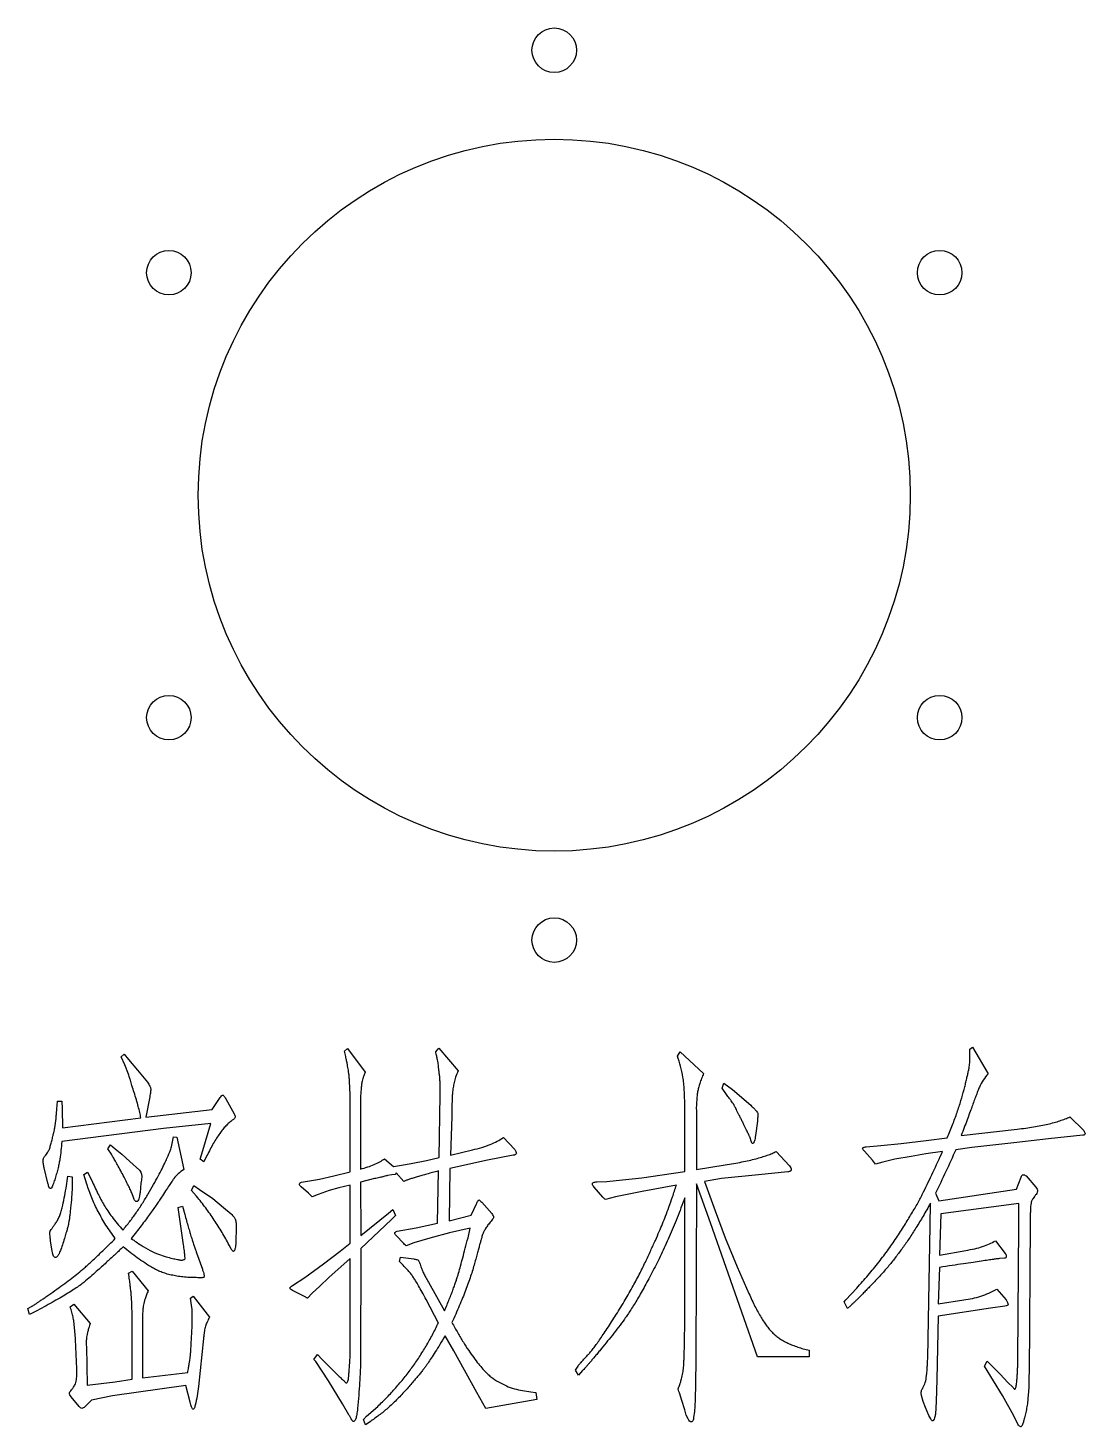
# Model space of a CAD drawing. Header units: millimetres. Extents: x 567 to 1204, y -320 to 307.
# Drawn here: x 719.2 to 838, y -15.4 to 141.9 of the extents above; entities that cross this region are included whole.
import ezdxf

# ---------------------------------------------------------------- set-up
doc = ezdxf.new("R2010")
doc.units = ezdxf.units.MM

msp = doc.modelspace()

# ---------------------------------------------------------------- linework, layer by layer
at = {"color": 1, "linetype": 'Continuous', "lineweight": 25}
for p, q in [((754.78, 26.88), (755.09, 27.18)), ((755.09, 27.18), (757.07, 24.51)), ((765.01, 26.8), (765.36, 27.23)), ((765.36, 27.23), (767.52, 24.68)), ((792.18, 26.32), (792.48, 26.8)), ((792.48, 26.8), (795.11, 24.38)), ((825.04, 27.1), (825.34, 27.32)), ((825.04, 25.8), (825.04, 27.1)), ((825.34, 27.32), (827.07, 24.34)), ((729.69, 26.24), (729.99, 26.54)), ((730.08, 25.33), (729.69, 26.24)), ((729.99, 26.54), (730.51, 25.93)), ((730.51, 24.29), (730.08, 25.33)), ((730.51, 25.93), (731.5, 24.73)), ((731.5, 24.73), (732.63, 23.38)), ((765.53, 21.96), (765.53, 22.52)), ((797.18, 22.74), (797.4, 23.3)), ((797.7, 22), (797.18, 22.74)), ((797.4, 23.3), (798.35, 22.57)), ((798.35, 22.57), (800.42, 20.8)), ((722.44, 20.37), (722.53, 21.27)), ((722.53, 21.27), (723, 21.27)), ((723, 21.27), (723.04, 20.41)), ((732.88, 21.75), (732.45, 19.46)), ((739.88, 20.32), (740.78, 21.66)), ((741.43, 21.53), (742.38, 19.85)), ((755.39, 13.33), (755.39, 21.49)), ((756.55, 21.06), (756.55, 13.64)), ((765.4, 14.93), (765.53, 21.96)), ((793, 13.37), (793, 20.62)), ((722.23, 18.25), (722.35, 19.33)), ((723.04, 20.41), (723.09, 18.25)), ((723.09, 18.25), (731.89, 19.38)), ((732.45, 19.46), (739.88, 20.32)), ((766.83, 19.55), (766.69, 15.19)), ((794.3, 20.1), (794.3, 13.59)), ((801.15, 19.03), (800.94, 17.39)), ((836.26, 19.5), (837.82, 17.95)), ((734.44, 18.21), (723, 16.74)), ((739.74, 18.77), (734.44, 18.21)), ((738.84, 15.71), (739.74, 18.77)), ((824.05, 17.39), (830.35, 18.12)), ((837.73, 17.43), (833.88, 17.04)), ((728.18, 15.92), (728.48, 16.35)), ((728.57, 15.32), (728.18, 15.92)), ((728.48, 16.35), (729, 15.92)), ((729, 15.92), (729.73, 15.32)), ((735.34, 16.13), (735.56, 17.26)), ((735.56, 17.26), (735.94, 17.22)), ((735.94, 17.22), (736.72, 13.59)), ((766.69, 15.19), (769.15, 15.79)), ((772.61, 17.17), (773.86, 15.88)), ((800.51, 16.65), (800.29, 17.26)), ((813.39, 16.13), (815.03, 16.27)), ((815.03, 16.27), (817.31, 16.52)), ((817.31, 16.52), (820.12, 16.83)), ((820.12, 16.83), (822.49, 17.13)), ((825.25, 16.05), (823.44, 15.79)), ((829.96, 16.57), (825.25, 16.05)), ((833.88, 17.04), (829.96, 16.57)), ((729.73, 15.32), (730.64, 14.5)), ((730.64, 14.5), (731.72, 13.51)), ((738.53, 14.75), (738.84, 15.71)), ((738.97, 14.45), (738.53, 14.75)), ((739.31, 15.14), (738.97, 14.45)), ((759.27, 14.8), (760.27, 13.94)), ((761.17, 14.06), (762.25, 14.24)), ((762.25, 14.24), (763.98, 14.58)), ((763.98, 14.58), (765.4, 14.93)), ((770.83, 14.63), (766.61, 13.68)), ((773.73, 15.19), (770.83, 14.63)), ((803.27, 15.62), (804.78, 13.98)), ((814.08, 14.63), (813.17, 15.66)), ((814.43, 14.2), (814.08, 14.63)), ((815.24, 14.41), (814.43, 14.2)), ((816.59, 14.75), (815.24, 14.41)), ((818.44, 15.06), (816.59, 14.75)), ((820.08, 15.36), (818.44, 15.06)), ((821.97, 15.62), (820.08, 15.36)), ((721.45, 12.04), (721.02, 13.76)), ((723.48, 11.47), (723.69, 12.82)), ((723.69, 12.82), (724.17, 12.77)), ((724.17, 12.77), (724.17, 11.56)), ((725.46, 13.03), (725.9, 13.29)), ((725.81, 11.95), (725.46, 13.03)), ((725.9, 13.29), (726.37, 12.34)), ((751.94, 12.51), (753.57, 12.86)), ((753.57, 12.86), (755.39, 13.33)), ((760.1, 12.99), (759.58, 12.9)), ((760.48, 13.03), (760.1, 12.99)), ((760.27, 13.94), (761.17, 14.06)), ((761.43, 12.25), (760.57, 13.2)), ((765.23, 7.55), (765.31, 13.42)), ((766.61, 13.68), (766.52, 7.81)), ((786.01, 12.43), (788.16, 12.64)), ((788.16, 12.64), (790.45, 12.99)), ((790.45, 12.99), (793, 13.37)), ((794.3, 13.59), (797.53, 14.11)), ((801.28, 12.99), (797.14, 12.56)), ((804.56, 13.33), (801.28, 12.99)), ((830.26, 11.39), (830.78, 12.73)), ((831.34, 12.86), (832.42, 11.61)), ((731.89, 12.04), (731.8, 11)), ((737.59, 11.22), (737.84, 11.78)), ((738.15, 10.57), (737.59, 11.22)), ((737.84, 11.78), (738.49, 11.35)), ((738.49, 11.35), (739.96, 10.31)), ((750.73, 10.92), (749.91, 11.65)), ((749.95, 12.17), (751.94, 12.51)), ((753.06, 11.22), (751.81, 10.78)), ((754.14, 11.52), (753.06, 11.22)), ((755.39, 11.82), (754.14, 11.52)), ((755.39, 5.31), (755.39, 11.82)), ((758.15, 12.56), (756.55, 12.17)), ((756.55, 12.17), (756.6, 6.17)), ((783.8, 10.48), (782.81, 11.61)), ((783.11, 12.21), (784.24, 12.25)), ((784.24, 12.25), (786.01, 12.43)), ((788.21, 11.13), (786.53, 10.78)), ((792.05, 11.82), (788.21, 11.13)), ((794.3, 11.99), (794.25, -7.81)), ((795.89, 7.59), (794.3, 11.99)), ((797.14, 12.56), (795.2, 12.25)), ((795.2, 12.25), (796.4, 8.93)), ((821.55, 10.06), (830.26, 11.39)), ((731.11, 10.31), (730.86, 10.96)), ((736.08, 9.32), (736.55, 9.45)), ((736.55, 9.45), (736.81, 8.54)), ((739.96, 10.31), (741.17, 9.32)), ((751.12, 10.53), (750.73, 10.92)), ((751.81, 10.78), (751.12, 10.53)), ((768.98, 8.46), (769.59, 9.71)), ((770.19, 9.92), (771.31, 8.63)), ((785.23, 10.53), (784.07, 10.23)), ((786.53, 10.78), (785.23, 10.53)), ((793, -2.81), (793, 10.4)), ((820.56, 7.29), (820.59, 9.79)), ((821.16, 10.92), (821.55, 10.06)), ((830.52, 9.75), (821.76, 8.59)), ((830.52, 7.33), (830.52, 9.75)), ((736.68, 5.13), (736.08, 9.32)), ((741.17, 9.32), (742.03, 8.59)), ((756.6, 6.17), (759.71, 8.67)), ((760.05, 7.98), (756.6, 4.71)), ((759.71, 8.67), (760.18, 9.1)), ((760.48, 8.41), (760.05, 7.98)), ((760.18, 9.1), (760.48, 8.41)), ((766.52, 7.81), (768.98, 8.46)), ((796.4, 8.93), (797.53, 5.91)), ((821.76, 8.59), (821.63, 3.97)), ((742.59, 7.08), (742.55, 5.43)), ((760.7, 6.64), (762.81, 7.03)), ((762.81, 7.03), (765.23, 7.55)), ((766.56, 6.47), (764.37, 5.87)), ((768.9, 6.99), (766.56, 6.47)), ((768.64, 5.91), (768.9, 6.99)), ((801.15, -7.47), (795.89, 7.59)), ((820.29, -7.59), (820.56, 7.29)), ((830.43, -7.77), (830.52, 7.33)), ((831.81, 7.64), (831.68, -9.36)), ((721.93, 4.4), (721.75, 5.57)), ((741.99, 4.74), (741.81, 5.09)), ((754.27, 4.4), (755.39, 5.31)), ((761.43, 5.26), (760.52, 6.21)), ((762.55, 5.35), (761.69, 5.01)), ((764.37, 5.87), (762.55, 5.35)), ((797.53, 5.91), (798.87, 2.63)), ((827.89, 5.57), (829.01, 4.14)), ((738.15, 4.23), (738.8, 2.37)), ((752.41, 2.98), (754.27, 4.4)), ((755.39, 3.58), (753.02, 1.43)), ((755.39, -6.99), (755.39, 3.58)), ((756.6, 4.71), (756.55, -7.98)), ((760.96, 3.23), (761.04, 3.75)), ((761.04, 3.75), (762.55, 3.54)), ((821.63, 3.97), (824.56, 4.49)), ((828.92, 3.62), (828.36, 3.58)), ((730.51, 1.94), (730.9, 2.15)), ((730.9, 2.15), (732.71, -0.04)), ((750.3, 1.46), (752.41, 2.98)), ((798.87, 2.63), (800.2, -0.34)), ((821.63, 2.59), (821.46, -1.51)), ((748.91, 0.56), (750.3, 1.46)), ((750.26, -0.69), (748.91, 0)), ((751.98, 0.47), (751.12, -0.3)), ((753.02, 1.43), (751.98, 0.47)), ((764.19, 0.91), (766, -2.29)), ((811.1, -1.08), (812.31, 0.26)), ((828.06, 0.13), (829.1, -1.08)), ((723.95, -1.85), (724.34, -1.55)), ((724.34, -1.55), (726.2, -3.71)), ((737.46, -0.86), (737.76, -0.65)), ((737.63, -1.94), (737.46, -0.86)), ((737.76, -0.65), (739.61, -3.02)), ((751.12, -0.3), (750.6, -0.86)), ((765.31, -3.67), (763.93, -1.04)), ((810.89, -1.3), (811.1, -1.08)), ((811.27, -2.03), (810.89, -1.3)), ((821.46, -1.51), (824.35, -1.08)), ((719.2, -2.03), (719.59, -1.82)), ((719.37, -2.72), (719.2, -2.03)), ((720.03, -2.37), (719.37, -2.72)), ((730.9, -9.97), (730.9, -2.98)), ((792.95, -6.48), (793, -2.81)), ((811.66, -1.68), (811.27, -2.03)), ((821.46, -2.89), (821.33, -10.01)), ((827.33, -1.99), (821.46, -2.89)), ((828.97, -1.77), (827.33, -1.99)), ((732.06, -3.67), (732.06, -9.84)), ((724.69, -8.8), (724.55, -5.52)), ((738.92, -5.4), (738.36, -10.79)), ((767.04, -6.78), (766.09, -5.09)), ((725.76, -6.3), (725.85, -10.66)), ((751.33, -7.77), (751.72, -7.2)), ((751.55, -7.98), (751.33, -7.77)), ((751.72, -7.2), (752.24, -7.77)), ((752.24, -7.77), (753.15, -8.67)), ((769.63, -11.48), (767.04, -6.78)), ((794.25, -7.81), (794.21, -10.45)), ((806.98, -7.47), (801.15, -7.47)), ((806.98, -6.73), (806.98, -7.47)), ((732.06, -9.84), (737.15, -9.24)), ((752.97, -10.18), (751.55, -7.98)), ((753.15, -8.67), (754.18, -9.67)), ((780.7, -8.97), (781.01, -8.5)), ((781.04, -9.54), (780.7, -8.97)), ((781.52, -9.02), (781.04, -9.54)), ((826.68, -8.5), (826.98, -7.94)), ((828.71, -11.83), (826.68, -8.5)), ((826.98, -7.94), (828.45, -9.45)), ((725.85, -10.66), (729, -10.27)), ((736.94, -10.7), (728.7, -11.86)), ((729, -10.27), (730.9, -9.97)), ((737.41, -12.55), (736.94, -10.7)), ((754.53, -12.73), (752.97, -10.18)), ((794.21, -10.45), (794.16, -12.3)), ((821.33, -10.01), (821.25, -12.47)), ((828.45, -9.45), (829.27, -10.31)), ((829.27, -10.31), (829.88, -10.92)), ((831.64, -10.75), (831.6, -11.48)), ((724.94, -13.03), (724.04, -11.95)), ((726.32, -12.34), (725.59, -13.07)), ((728.7, -11.86), (726.32, -12.34)), ((770.66, -13.29), (769.63, -11.48)), ((776.36, -12.25), (770.66, -13.29)), ((774.77, -11.26), (775.71, -11.39)), ((775.71, -11.39), (776.27, -11.48)), ((776.27, -11.48), (776.36, -12.25)), ((792.65, -12.38), (792.4, -11.52)), ((793, -13.42), (792.65, -12.38)), ((794.16, -12.3), (794.08, -13.63)), ((819.78, -12.47), (819.6, -11.83)), ((820.04, -13.16), (819.78, -12.47)), ((821.25, -12.47), (821.16, -13.9)), ((829.96, -14.11), (828.71, -11.83)), ((755.26, -13.98), (754.53, -12.73)), ((757.24, -14.15), (758.5, -13.03)), ((793.17, -14.02), (793, -13.42)), ((793.39, -14.45), (793.17, -14.02)), ((794.08, -13.63), (793.99, -14.24)), ((820.42, -14.07), (820.04, -13.16)), ((820.64, -14.45), (820.42, -14.07)), ((830.43, -15.02), (829.96, -14.11)), ((756.9, -14.5), (757.24, -14.15)), ((757.12, -15.11), (756.9, -14.5)), ((757.63, -14.76), (757.12, -15.11))]:
    msp.add_line(p, q, dxfattribs=at)
at = {"color": 7, "linetype": 'Continuous', "lineweight": 25}
for centre, radius in [((778.33, 139.36), 2.5), ((778.33, 89.36), 40), ((735.03, 114.36), 2.5), ((821.63, 114.36), 2.5), ((735.03, 64.36), 2.5), ((821.63, 64.36), 2.5), ((778.33, 39.36), 2.5)]:
    msp.add_circle(centre, radius, dxfattribs=at)
at = {"color": 1, "linetype": 'Continuous', "lineweight": 25}
for points, knots in [([(755.39, 21.49), (755.39, 21.82), (755.39, 22.49), (755.34, 23.32), (755.3, 23.95), (755.25, 24.37), (755.21, 24.73), (755.15, 25.05), (755.08, 25.4), (755, 25.81), (754.9, 26.31), (754.82, 26.68), (754.78, 26.88)], [0, 0, 0, 0, 0.184358, 0.36894, 0.457198, 0.53396, 0.600224, 0.656203, 0.716074, 0.792755, 0.887397, 1, 1, 1, 1]), ([(765.48, 23.77), (765.47, 23.94), (765.43, 24.25), (765.38, 24.67), (765.34, 25.02), (765.31, 25.31), (765.28, 25.6), (765.21, 25.93), (765.12, 26.34), (765.05, 26.64), (765.01, 26.8)], [0, 0, 0, 0, 0.163782, 0.304531, 0.415791, 0.503796, 0.589953, 0.702457, 0.839113, 1, 1, 1, 1]), ([(793, 20.62), (792.99, 20.95), (792.99, 21.58), (792.95, 22.46), (792.89, 23.25), (792.76, 24.15), (792.55, 25.17), (792.3, 25.95), (792.18, 26.32)], [0, 0, 0, 0, 0.170199, 0.32395, 0.460419, 0.579821, 0.796554, 1, 1, 1, 1]), ([(822.49, 17.13), (822.69, 17.62), (823.08, 18.57), (823.59, 19.97), (824.02, 21.29), (824.32, 22.34), (824.52, 23.13), (824.64, 23.66), (824.76, 24.13), (824.85, 24.57), (824.93, 24.94), (824.98, 25.27), (825.02, 25.55), (825.04, 25.72), (825.04, 25.8)], [0, 0, 0, 0, 0.174763, 0.339251, 0.492076, 0.635014, 0.701233, 0.760779, 0.815193, 0.864173, 0.906649, 0.943185, 0.974514, 1, 1, 1, 1]), ([(731.89, 19.38), (731.85, 19.58), (731.76, 20.02), (731.59, 20.7), (731.38, 21.45), (731.14, 22.22), (730.9, 22.95), (730.73, 23.55), (730.6, 23.98), (730.53, 24.21), (730.51, 24.29)], [0, 0, 0, 0, 0.122707, 0.260796, 0.412913, 0.580353, 0.737862, 0.860594, 0.948089, 1, 1, 1, 1]), ([(757.07, 24.51), (757.03, 24.38), (756.94, 24.15), (756.83, 23.82), (756.75, 23.54), (756.69, 23.22), (756.64, 22.79), (756.59, 22.23), (756.56, 21.64), (756.56, 21.24), (756.55, 21.06)], [0, 0, 0, 0, 0.11564, 0.213434, 0.294645, 0.359575, 0.491572, 0.663188, 0.841694, 1, 1, 1, 1]), ([(765.53, 22.52), (765.53, 22.59), (765.53, 22.75), (765.51, 23.03), (765.5, 23.38), (765.49, 23.64), (765.48, 23.77)], [0, 0, 0, 0, 0.168237, 0.387692, 0.668272, 1, 1, 1, 1]), ([(767.52, 24.68), (767.43, 24.44), (767.26, 24.01), (767.07, 23.38), (766.97, 22.77), (766.89, 22.23), (766.86, 21.69), (766.84, 21.12), (766.83, 20.39), (766.83, 19.84), (766.83, 19.55)], [0, 0, 0, 0, 0.146035, 0.265784, 0.376727, 0.500199, 0.579937, 0.688972, 0.829801, 1, 1, 1, 1]), ([(795.11, 24.38), (795.03, 24.19), (794.88, 23.82), (794.68, 23.28), (794.55, 22.78), (794.43, 22.31), (794.37, 21.83), (794.33, 21.31), (794.29, 20.73), (794.29, 20.32), (794.3, 20.1)], [0, 0, 0, 0, 0.14291, 0.272672, 0.390572, 0.496452, 0.602202, 0.721929, 0.854514, 1, 1, 1, 1]), ([(827.07, 24.34), (826.88, 24.11), (826.49, 23.65), (826.15, 22.96), (825.89, 22.35), (825.7, 21.82), (825.47, 21.25), (825.25, 20.6), (824.99, 19.9), (824.71, 19.12), (824.39, 18.28), (824.16, 17.69), (824.05, 17.39)], [0, 0, 0, 0, 0.116016, 0.236536, 0.302004, 0.375583, 0.457417, 0.546623, 0.644865, 0.75293, 0.871404, 1, 1, 1, 1]), ([(732.63, 23.38), (732.68, 23.31), (732.78, 23.18), (732.88, 22.98), (732.96, 22.81), (733, 22.65), (732.99, 22.48), (732.97, 22.28), (732.94, 22.03), (732.9, 21.85), (732.88, 21.75)], [0, 0, 0, 0, 0.156092, 0.286132, 0.389969, 0.476541, 0.564815, 0.679369, 0.823989, 1, 1, 1, 1]), ([(740.78, 21.66), (740.83, 21.73), (740.9, 21.83), (741.03, 21.95), (741.14, 21.93), (741.22, 21.84), (741.32, 21.71), (741.39, 21.6), (741.43, 21.53)], [0, 0, 0, 0, 0.266994, 0.414747, 0.481798, 0.59812, 0.766521, 1, 1, 1, 1]), ([(800.29, 17.26), (800.28, 17.29), (800.24, 17.37), (800.18, 17.5), (800.09, 17.68), (799.99, 17.91), (799.86, 18.16), (799.71, 18.46), (799.55, 18.81), (799.36, 19.18), (799.18, 19.54), (799.01, 19.88), (798.87, 20.17), (798.75, 20.42), (798.64, 20.62), (798.56, 20.77), (798.51, 20.89), (798.44, 20.99), (798.34, 21.12), (798.19, 21.34), (797.97, 21.64), (797.8, 21.87), (797.7, 22)], [0, 0, 0, 0, 0.019528, 0.046967, 0.083386, 0.128786, 0.181545, 0.243274, 0.313979, 0.393117, 0.472254, 0.54084, 0.601513, 0.652691, 0.693846, 0.726046, 0.749788, 0.763546, 0.792346, 0.841443, 0.910575, 1, 1, 1, 1]), ([(800.42, 20.8), (800.53, 20.69), (800.72, 20.51), (800.96, 20.26), (801.11, 20.07), (801.2, 19.92), (801.21, 19.77), (801.21, 19.58), (801.18, 19.32), (801.17, 19.14), (801.15, 19.03)], [0, 0, 0, 0, 0.218886, 0.385263, 0.502257, 0.571461, 0.633667, 0.723419, 0.847563, 1, 1, 1, 1]), ([(722.35, 19.33), (722.37, 19.48), (722.39, 19.73), (722.42, 20.04), (722.43, 20.25), (722.44, 20.34), (722.44, 20.37)], [0, 0, 0, 0, 0.419787, 0.728792, 0.919821, 1, 1, 1, 1]), ([(742.16, 19.11), (742.04, 19.02), (741.78, 18.83), (741.43, 18.48), (741.07, 18.09), (740.73, 17.61), (740.37, 17.09), (740.01, 16.5), (739.66, 15.84), (739.43, 15.38), (739.31, 15.14)], [0, 0, 0, 0, 0.092324, 0.19134, 0.300611, 0.419098, 0.547823, 0.687445, 0.837671, 1, 1, 1, 1]), ([(742.38, 19.85), (742.4, 19.78), (742.45, 19.67), (742.48, 19.47), (742.38, 19.27), (742.24, 19.17), (742.16, 19.11)], [0, 0, 0, 0, 0.241505, 0.440957, 0.651199, 1, 1, 1, 1]), ([(830.35, 18.12), (830.67, 18.16), (831.28, 18.23), (832.17, 18.37), (833, 18.51), (833.77, 18.68), (834.48, 18.85), (835.13, 19.05), (835.73, 19.26), (836.09, 19.42), (836.26, 19.5)], [0, 0, 0, 0, 0.157346, 0.304726, 0.443134, 0.57186, 0.691877, 0.803643, 0.906112, 1, 1, 1, 1]), ([(721.02, 13.76), (720.98, 13.91), (720.93, 14.15), (720.9, 14.46), (720.93, 14.66), (720.92, 14.78), (720.95, 14.88), (721.03, 14.98), (721.13, 15.13), (721.29, 15.31), (721.46, 15.56), (721.62, 15.9), (721.75, 16.33), (721.88, 16.8), (721.99, 17.28), (722.08, 17.69), (722.16, 18), (722.21, 18.18), (722.23, 18.25)], [0, 0, 0, 0, 0.094173, 0.155832, 0.194714, 0.218827, 0.232792, 0.259875, 0.296261, 0.346611, 0.409306, 0.486481, 0.579535, 0.688873, 0.797554, 0.885479, 0.952956, 1, 1, 1, 1]), ([(800.94, 17.39), (800.92, 17.28), (800.9, 17.09), (800.85, 16.83), (800.78, 16.66), (800.71, 16.53), (800.55, 16.49), (800.52, 16.59), (800.51, 16.65)], [0, 0, 0, 0, 0.282817, 0.50271, 0.660893, 0.763086, 0.869758, 1, 1, 1, 1]), ([(837.82, 17.95), (837.85, 17.89), (837.92, 17.79), (837.98, 17.62), (837.93, 17.43), (837.8, 17.43), (837.73, 17.43)], [0, 0, 0, 0, 0.282052, 0.532721, 0.72315, 1, 1, 1, 1]), ([(723, 16.74), (722.97, 16.4), (722.91, 15.73), (722.81, 14.91), (722.7, 14.26), (722.58, 13.74), (722.43, 13.17), (722.25, 12.6), (722.09, 12.07), (721.92, 11.72), (721.84, 11.46), (721.62, 11.4), (721.53, 11.72), (721.48, 11.92), (721.45, 12.04)], [0, 0, 0, 0, 0.16716, 0.321491, 0.398688, 0.484945, 0.579656, 0.682694, 0.775944, 0.840837, 0.878195, 0.894145, 0.935205, 1, 1, 1, 1]), ([(729.87, 6.78), (730.12, 7.09), (730.64, 7.73), (731.37, 8.72), (732.06, 9.76), (732.7, 10.83), (733.3, 11.86), (733.81, 12.8), (734.25, 13.63), (734.59, 14.35), (734.87, 14.95), (735.08, 15.44), (735.24, 15.83), (735.31, 16.05), (735.34, 16.13)], [0, 0, 0, 0, 0.111966, 0.224942, 0.339753, 0.456769, 0.568562, 0.667627, 0.752978, 0.825986, 0.88668, 0.935869, 0.973813, 1, 1, 1, 1]), ([(769.15, 15.79), (769.5, 15.88), (770.17, 16.04), (771.09, 16.38), (771.91, 16.73), (772.38, 17.03), (772.61, 17.17)], [0, 0, 0, 0, 0.288817, 0.550144, 0.786716, 1, 1, 1, 1]), ([(773.86, 15.88), (773.92, 15.79), (774.01, 15.65), (774.11, 15.42), (773.98, 15.21), (773.83, 15.2), (773.73, 15.19)], [0, 0, 0, 0, 0.327877, 0.54682, 0.716438, 1, 1, 1, 1]), ([(813.17, 15.66), (813.12, 15.7), (813.04, 15.78), (812.97, 15.91), (812.99, 16.03), (813.09, 16.08), (813.22, 16.12), (813.33, 16.13), (813.39, 16.13)], [0, 0, 0, 0, 0.226786, 0.415389, 0.502456, 0.617, 0.776451, 1, 1, 1, 1]), ([(823.44, 15.79), (823.08, 14.97), (822.34, 13.34), (821.55, 11.73), (821.16, 10.92)], [0, 0, 0, 0, 0.49855, 1, 1, 1, 1]), ([(730.86, 10.96), (730.79, 11.11), (730.65, 11.44), (730.38, 11.98), (730.07, 12.59), (729.72, 13.26), (729.36, 13.91), (729.05, 14.49), (728.79, 14.94), (728.63, 15.2), (728.57, 15.32)], [0, 0, 0, 0, 0.100529, 0.221818, 0.361676, 0.523039, 0.680968, 0.813939, 0.920327, 1, 1, 1, 1]), ([(756.55, 13.64), (756.83, 13.71), (757.35, 13.85), (758.08, 14.12), (758.72, 14.43), (759.09, 14.68), (759.27, 14.8)], [0, 0, 0, 0, 0.2865641, 0.5458407, 0.7834161, 1, 1, 1, 1]), ([(797.53, 14.11), (797.85, 14.16), (798.48, 14.25), (799.37, 14.42), (800.2, 14.6), (800.95, 14.78), (801.63, 14.98), (802.25, 15.17), (802.79, 15.38), (803.12, 15.54), (803.27, 15.62)], [0, 0, 0, 0, 0.164044, 0.317876, 0.459505, 0.589876, 0.708073, 0.81631, 0.91314, 1, 1, 1, 1]), ([(812.31, 0.26), (812.74, 0.74), (813.6, 1.69), (814.79, 3.15), (815.89, 4.61), (816.88, 6.05), (817.76, 7.44), (818.55, 8.73), (819.24, 9.92), (820.01, 11.42), (820.9, 13.3), (821.61, 14.83), (821.97, 15.62)], [0, 0, 0, 0, 0.107028, 0.210381, 0.310272, 0.406523, 0.497625, 0.580818, 0.656331, 0.723898, 0.856989, 1, 1, 1, 1]), ([(736.72, 13.59), (736.5, 13.43), (736.09, 13.14), (735.65, 12.66), (735.34, 12.2), (735.03, 11.73), (734.64, 11.14), (734.27, 10.56), (733.91, 10.02), (733.6, 9.56), (733.23, 9.05), (732.83, 8.5), (732.39, 7.89), (731.9, 7.24), (731.37, 6.55), (731, 6.07), (730.81, 5.82)], [0, 0, 0, 0, 0.082829, 0.155303, 0.19655, 0.253889, 0.326425, 0.414161, 0.464989, 0.522694, 0.585848, 0.655901, 0.732861, 0.815296, 0.904646, 1, 1, 1, 1]), ([(731.72, 13.51), (731.77, 13.43), (731.87, 13.3), (731.96, 13.09), (731.98, 12.88), (731.98, 12.66), (731.94, 12.37), (731.91, 12.16), (731.89, 12.04)], [0, 0, 0, 0, 0.174112, 0.334694, 0.435247, 0.576596, 0.764826, 1, 1, 1, 1]), ([(759.58, 12.9), (759.54, 12.89), (759.4, 12.84), (759.12, 12.78), (758.69, 12.68), (758.35, 12.6), (758.15, 12.56)], [0, 0, 0, 0, 0.086818, 0.284437, 0.588822, 1, 1, 1, 1]), ([(760.57, 13.2), (760.55, 13.16), (760.52, 13.1), (760.49, 13.04), (760.48, 13.03)], [0, 0, 0, 0, 0.734994, 1, 1, 1, 1]), ([(765.31, 13.42), (765.09, 13.36), (764.66, 13.24), (764.04, 13.08), (763.47, 12.92), (762.96, 12.77), (762.5, 12.62), (762.09, 12.5), (761.74, 12.38), (761.53, 12.29), (761.43, 12.25)], [0, 0, 0, 0, 0.171395, 0.329785, 0.47559, 0.607323, 0.724558, 0.830314, 0.922091, 1, 1, 1, 1]), ([(804.78, 13.98), (804.83, 13.91), (804.91, 13.78), (804.97, 13.59), (804.93, 13.45), (804.85, 13.37), (804.72, 13.34), (804.62, 13.34), (804.56, 13.33)], [0, 0, 0, 0, 0.260759, 0.490229, 0.586479, 0.689315, 0.821028, 1, 1, 1, 1]), ([(830.78, 12.73), (830.8, 12.79), (830.85, 12.91), (831, 13.02), (831.19, 12.98), (831.28, 12.9), (831.34, 12.86)], [0, 0, 0, 0, 0.28801, 0.495435, 0.705756, 1, 1, 1, 1]), ([(721.75, 5.57), (721.73, 5.7), (721.69, 5.94), (721.67, 6.25), (721.66, 6.47), (721.67, 6.63), (721.77, 6.76), (721.88, 6.94), (722.06, 7.19), (722.28, 7.5), (722.53, 7.87), (722.74, 8.3), (722.91, 8.78), (723.1, 9.48), (723.29, 10.38), (723.42, 11.11), (723.48, 11.47)], [0, 0, 0, 0, 0.064476, 0.114286, 0.148748, 0.168236, 0.188218, 0.223344, 0.271402, 0.333824, 0.404925, 0.480593, 0.561353, 0.647637, 0.826101, 1, 1, 1, 1]), ([(724.17, 11.56), (724.15, 11.21), (724.11, 10.44), (724.01, 9.48), (723.93, 8.7), (723.87, 8.19), (723.81, 7.76), (723.74, 7.39), (723.65, 7), (723.5, 6.54), (723.33, 5.95), (723.13, 5.29), (722.92, 4.67), (722.72, 4.17), (722.55, 3.86), (722.35, 3.68), (722.17, 3.73), (722.04, 3.88), (721.97, 4.11), (721.94, 4.29), (721.93, 4.4)], [0, 0, 0, 0, 0.117903, 0.253105, 0.319725, 0.376543, 0.424283, 0.462294, 0.502123, 0.555655, 0.623226, 0.70504, 0.783266, 0.841381, 0.880676, 0.903545, 0.920133, 0.938577, 0.96489, 1, 1, 1, 1]), ([(729, 5.82), (728.65, 6.32), (727.95, 7.3), (727.08, 8.84), (726.34, 10.38), (725.98, 11.43), (725.81, 11.95)], [0, 0, 0, 0, 0.264751, 0.518309, 0.763302, 1, 1, 1, 1]), ([(726.37, 12.34), (726.6, 11.85), (727.03, 10.9), (727.63, 9.76), (728.18, 8.9), (728.66, 8.22), (729.23, 7.51), (729.65, 7.03), (729.87, 6.78)], [0, 0, 0, 0, 0.246452, 0.471723, 0.585349, 0.711082, 0.849602, 1, 1, 1, 1]), ([(749.91, 11.65), (749.85, 11.69), (749.74, 11.77), (749.69, 11.95), (749.78, 12.12), (749.89, 12.15), (749.95, 12.17)], [0, 0, 0, 0, 0.301938, 0.530454, 0.749075, 1, 1, 1, 1]), ([(781.01, -8.5), (781.04, -8.45), (781.14, -8.3), (781.37, -8.06), (781.69, -7.7), (782.03, -7.35), (782.35, -6.99), (782.65, -6.63), (782.98, -6.19), (783.34, -5.68), (783.75, -5.1), (784.19, -4.44), (784.66, -3.7), (785.34, -2.64), (786.17, -1.31), (787.07, 0.27), (787.87, 1.75), (788.56, 3.14), (789.14, 4.43), (789.68, 5.57), (790.11, 6.58), (790.49, 7.48), (790.86, 8.39), (791.22, 9.41), (791.64, 10.56), (791.91, 11.38), (792.05, 11.82)], [0, 0, 0, 0, 0.008456, 0.022657, 0.04306, 0.069467, 0.085993, 0.105885, 0.129381, 0.156344, 0.18688, 0.220909, 0.258445, 0.299791, 0.382975, 0.460803, 0.533137, 0.600161, 0.6612, 0.715242, 0.762204, 0.802174, 0.842084, 0.888281, 0.940977, 1, 1, 1, 1]), ([(782.81, 11.61), (782.77, 11.67), (782.68, 11.77), (782.6, 11.94), (782.63, 12.08), (782.75, 12.14), (782.91, 12.19), (783.04, 12.2), (783.11, 12.21)], [0, 0, 0, 0, 0.220064, 0.412939, 0.504487, 0.612662, 0.777702, 1, 1, 1, 1]), ([(832.42, 11.61), (832.48, 11.53), (832.58, 11.41), (832.66, 11.2), (832.59, 10.99), (832.51, 10.86), (832.46, 10.78)], [0, 0, 0, 0, 0.313399, 0.5152119, 0.7085159, 1, 1, 1, 1]), ([(731.8, 11), (731.78, 10.86), (731.74, 10.62), (731.67, 10.3), (731.59, 10.09), (731.47, 9.98), (731.35, 9.97), (731.25, 10.04), (731.17, 10.15), (731.13, 10.25), (731.11, 10.31)], [0, 0, 0, 0, 0.259159, 0.457478, 0.592861, 0.676439, 0.73946, 0.804888, 0.889019, 1, 1, 1, 1]), ([(741.81, 5.09), (741.55, 5.57), (741.02, 6.53), (740.12, 7.91), (739.19, 9.28), (738.5, 10.14), (738.15, 10.57)], [0, 0, 0, 0, 0.249209, 0.498095, 0.748322, 1, 1, 1, 1]), ([(769.59, 9.71), (769.62, 9.78), (769.67, 9.9), (769.75, 10.04), (769.81, 10.13), (769.89, 10.18), (770.02, 10.04), (770.12, 9.97), (770.19, 9.92)], [0, 0, 0, 0, 0.2408766, 0.4176924, 0.5241578, 0.5698792, 0.7136575, 1, 1, 1, 1]), ([(793, 10.4), (792.71, 9.64), (792.16, 8.17), (791.26, 6.05), (790.37, 4.06), (789.59, 2.5), (788.97, 1.33), (788.53, 0.52), (788.11, -0.23), (787.7, -0.93), (787.32, -1.58), (786.94, -2.18), (786.58, -2.72), (785.9, -3.67), (784.87, -5.03), (783.8, -6.34), (783.11, -7.18), (782.79, -7.55), (782.51, -7.89), (782.25, -8.19), (782.03, -8.45), (781.83, -8.68), (781.67, -8.86), (781.57, -8.97), (781.52, -9.02)], [0, 0, 0, 0, 0.106705, 0.207978, 0.30406, 0.394913, 0.437831, 0.4785, 0.516543, 0.552108, 0.58555, 0.616539, 0.644946, 0.671178, 0.770842, 0.870068, 0.893845, 0.91521, 0.934773, 0.952138, 0.967307, 0.980277, 0.991237, 1, 1, 1, 1]), ([(784.07, 10.23), (784.02, 10.25), (783.91, 10.31), (783.84, 10.42), (783.8, 10.48)], [0, 0, 0, 0, 0.410853, 1, 1, 1, 1]), ([(820.59, 9.79), (820.32, 9.31), (819.8, 8.38), (819, 7.06), (818.23, 5.87), (817.49, 4.78), (816.72, 3.77), (815.94, 2.77), (815.09, 1.81), (814.36, 1.02), (813.78, 0.42), (813.38, 0), (813.01, -0.37), (812.68, -0.71), (812.38, -1.01), (812.11, -1.27), (811.88, -1.49), (811.73, -1.62), (811.66, -1.68)], [0, 0, 0, 0, 0.113854, 0.219278, 0.316492, 0.405206, 0.490522, 0.576754, 0.664504, 0.753681, 0.796694, 0.836299, 0.872497, 0.904982, 0.934064, 0.95944, 0.981723, 1, 1, 1, 1]), ([(832.46, 10.78), (832.4, 10.7), (832.28, 10.55), (832.14, 10.34), (832.03, 10.17), (831.94, 10), (831.9, 9.76), (831.85, 9.48), (831.83, 9.15), (831.82, 8.76), (831.81, 8.24), (831.81, 7.85), (831.81, 7.64)], [0, 0, 0, 0, 0.0966, 0.174314, 0.233296, 0.273914, 0.349361, 0.452918, 0.532342, 0.648327, 0.804867, 1, 1, 1, 1]), ([(736.81, 8.54), (736.88, 8.3), (737.01, 7.83), (737.2, 7.16), (737.38, 6.54), (737.55, 5.97), (737.72, 5.46), (737.87, 5), (738.01, 4.59), (738.1, 4.34), (738.15, 4.23)], [0, 0, 0, 0, 0.167432, 0.321848, 0.46461, 0.596124, 0.715072, 0.822391, 0.916751, 1, 1, 1, 1]), ([(742.03, 8.59), (742.13, 8.48), (742.29, 8.31), (742.48, 8.07), (742.54, 7.86), (742.58, 7.66), (742.59, 7.39), (742.59, 7.19), (742.59, 7.08)], [0, 0, 0, 0, 0.252789, 0.430891, 0.518614, 0.638592, 0.802378, 1, 1, 1, 1]), ([(771.31, 7.89), (771.2, 7.75), (770.97, 7.48), (770.68, 7.08), (770.47, 6.71), (770.33, 6.41), (770.24, 6.15), (770.17, 5.9), (770.08, 5.58), (769.97, 5.19), (769.84, 4.74), (769.7, 4.22), (769.54, 3.64), (769.37, 3), (769.17, 2.3), (768.93, 1.57), (768.67, 0.8), (768.36, -0.02), (768.03, -0.87), (767.66, -1.75), (767.26, -2.68), (766.97, -3.3), (766.83, -3.62)], [0, 0, 0, 0, 0.044965, 0.084769, 0.118632, 0.147865, 0.163636, 0.185107, 0.211802, 0.243864, 0.281787, 0.325078, 0.373597, 0.427348, 0.48561, 0.54772, 0.61357, 0.683193, 0.756612, 0.834048, 0.914858, 1, 1, 1, 1]), ([(771.31, 8.63), (771.36, 8.56), (771.43, 8.43), (771.53, 8.25), (771.46, 8.05), (771.37, 7.96), (771.31, 7.89)], [0, 0, 0, 0, 0.317609, 0.520094, 0.701235, 1, 1, 1, 1]), ([(760.52, 6.21), (760.5, 6.24), (760.45, 6.31), (760.39, 6.43), (760.49, 6.59), (760.62, 6.62), (760.7, 6.64)], [0, 0, 0, 0, 0.193343, 0.39056, 0.613733, 1, 1, 1, 1]), ([(719.59, -1.82), (719.62, -1.8), (719.7, -1.75), (719.85, -1.67), (720.04, -1.53), (720.29, -1.37), (720.58, -1.16), (720.94, -0.93), (721.33, -0.64), (721.93, -0.24), (722.67, 0.29), (723.52, 0.91), (724.29, 1.5), (724.9, 1.98), (725.38, 2.38), (725.77, 2.72), (726.2, 3.12), (726.68, 3.56), (727.2, 4.06), (727.76, 4.61), (728.38, 5.19), (728.79, 5.61), (729, 5.82)], [0, 0, 0, 0, 0.008483, 0.022648, 0.041616, 0.066274, 0.095753, 0.130625, 0.171051, 0.216434, 0.309268, 0.395868, 0.475415, 0.548783, 0.586503, 0.629361, 0.677772, 0.731385, 0.790922, 0.855286, 0.924858, 1, 1, 1, 1]), ([(729.9, 4.88), (729.61, 4.61), (729.01, 4.07), (728.25, 3.36), (727.59, 2.75), (727.02, 2.24), (726.37, 1.67), (725.78, 1.16), (725.25, 0.71), (724.74, 0.36), (724.15, -0.03), (723.49, -0.45), (722.74, -0.89), (721.91, -1.36), (721, -1.87), (720.36, -2.2), (720.03, -2.37)], [0, 0, 0, 0, 0.096265, 0.197282, 0.252381, 0.314886, 0.384762, 0.461671, 0.505205, 0.555469, 0.612335, 0.676272, 0.746778, 0.824424, 0.90852, 1, 1, 1, 1]), ([(738.1, 1.43), (737.85, 1.43), (737.35, 1.44), (736.63, 1.5), (735.95, 1.59), (735.31, 1.72), (734.71, 1.87), (734.16, 2.06), (733.65, 2.28), (732.74, 2.79), (731.48, 3.64), (730.42, 4.47), (729.9, 4.88)], [0, 0, 0, 0, 0.084041, 0.163386, 0.238225, 0.309606, 0.376835, 0.440588, 0.500788, 0.559052, 0.782305, 1, 1, 1, 1]), ([(730.81, 5.82), (731.17, 5.57), (731.86, 5.09), (732.88, 4.51), (733.82, 4.05), (734.67, 3.78), (735.38, 3.6), (735.93, 3.49), (736.29, 3.42), (736.55, 3.39), (736.7, 3.45), (736.86, 3.5), (736.84, 3.72), (736.83, 4.01), (736.76, 4.51), (736.71, 4.91), (736.68, 5.13)], [0, 0, 0, 0, 0.160963, 0.304161, 0.429452, 0.538143, 0.628468, 0.695879, 0.741544, 0.765609, 0.788202, 0.802445, 0.81804, 0.855355, 0.916274, 1, 1, 1, 1]), ([(742.55, 5.43), (742.54, 5.31), (742.53, 5.08), (742.49, 4.79), (742.44, 4.57), (742.39, 4.43), (742.29, 4.36), (742.18, 4.43), (742.08, 4.56), (742.02, 4.67), (741.99, 4.74)], [0, 0, 0, 0, 0.234181, 0.417888, 0.552356, 0.640906, 0.695921, 0.756239, 0.854605, 1, 1, 1, 1]), ([(761.69, 5.01), (761.66, 5.03), (761.56, 5.1), (761.48, 5.19), (761.43, 5.26)], [0, 0, 0, 0, 0.2889467, 1, 1, 1, 1]), ([(766, -2.29), (766.1, -2.06), (766.28, -1.63), (766.53, -1), (766.77, -0.42), (766.98, 0.13), (767.16, 0.64), (767.33, 1.11), (767.46, 1.54), (767.62, 2.07), (767.81, 2.78), (768.06, 3.71), (768.34, 4.77), (768.53, 5.52), (768.64, 5.91)], [0, 0, 0, 0, 0.084357, 0.162788, 0.236264, 0.304256, 0.367308, 0.424727, 0.476754, 0.52317, 0.619156, 0.731131, 0.857664, 1, 1, 1, 1]), ([(824.56, 4.49), (824.9, 4.55), (825.54, 4.66), (826.43, 4.91), (827.21, 5.19), (827.67, 5.45), (827.89, 5.57)], [0, 0, 0, 0, 0.291031, 0.55309, 0.788504, 1, 1, 1, 1]), ([(763.93, -1.04), (763.78, -0.75), (763.5, -0.23), (763.11, 0.47), (762.79, 1.02), (762.51, 1.46), (762.24, 1.85), (761.88, 2.26), (761.46, 2.73), (761.13, 3.06), (760.96, 3.23)], [0, 0, 0, 0, 0.184751, 0.338404, 0.460545, 0.550021, 0.634089, 0.736382, 0.858327, 1, 1, 1, 1]), ([(762.55, 3.54), (762.66, 3.51), (762.84, 3.48), (763.05, 3.4), (763.13, 3.27), (763.19, 3.12), (763.27, 2.91), (763.35, 2.63), (763.48, 2.28), (763.67, 1.88), (763.91, 1.41), (764.09, 1.08), (764.19, 0.91)], [0, 0, 0, 0, 0.109013, 0.168705, 0.197011, 0.244442, 0.313359, 0.403983, 0.517004, 0.653124, 0.813752, 1, 1, 1, 1]), ([(828.36, 3.58), (828.27, 3.57), (828.04, 3.54), (827.61, 3.47), (827.02, 3.39), (826.26, 3.29), (825.34, 3.14), (824.25, 2.99), (822.99, 2.79), (822.1, 2.66), (821.63, 2.59)], [0, 0, 0, 0, 0.038806, 0.103381, 0.191606, 0.303615, 0.441405, 0.602842, 0.789134, 1, 1, 1, 1]), ([(829.01, 4.14), (829.05, 4.09), (829.11, 3.98), (829.13, 3.81), (829.07, 3.65), (828.97, 3.63), (828.92, 3.62)], [0, 0, 0, 0, 0.29948, 0.566073, 0.782031, 1, 1, 1, 1]), ([(730.9, -2.98), (730.9, -2.67), (730.89, -2.09), (730.86, -1.39), (730.84, -0.88), (730.81, -0.57), (730.8, -0.31), (730.76, -0.07), (730.73, 0.22), (730.68, 0.65), (730.6, 1.24), (730.54, 1.69), (730.51, 1.94)], [0, 0, 0, 0, 0.184958, 0.353209, 0.42832, 0.491901, 0.545068, 0.585492, 0.637626, 0.724891, 0.844881, 1, 1, 1, 1]), ([(738.8, 2.37), (738.83, 2.26), (738.9, 2.07), (738.97, 1.81), (739.01, 1.64), (739.03, 1.5), (738.91, 1.44), (738.73, 1.42), (738.45, 1.41), (738.23, 1.42), (738.1, 1.43)], [0, 0, 0, 0, 0.19261, 0.335273, 0.43609, 0.492531, 0.540417, 0.637091, 0.792161, 1, 1, 1, 1]), ([(748.91, 0), (748.84, 0.03), (748.72, 0.08), (748.58, 0.24), (748.73, 0.42), (748.84, 0.51), (748.91, 0.56)], [0, 0, 0, 0, 0.302292, 0.466501, 0.650092, 1, 1, 1, 1]), ([(824.35, -1.08), (824.67, -1.03), (825.32, -0.93), (826.26, -0.66), (827.18, -0.31), (827.76, -0.02), (828.06, 0.13)], [0, 0, 0, 0, 0.248597, 0.49752, 0.746843, 1, 1, 1, 1]), ([(732.71, -0.04), (732.64, -0.2), (732.52, -0.49), (732.37, -0.91), (732.25, -1.28), (732.16, -1.62), (732.12, -2), (732.08, -2.46), (732.07, -3.03), (732.07, -3.44), (732.06, -3.67)], [0, 0, 0, 0, 0.135584, 0.25623, 0.358917, 0.447252, 0.540795, 0.664913, 0.817894, 1, 1, 1, 1]), ([(750.6, -0.86), (750.6, -0.87), (750.57, -0.88), (750.5, -0.83), (750.4, -0.77), (750.31, -0.72), (750.26, -0.69)], [0, 0, 0, 0, 0.051469, 0.226766, 0.547776, 1, 1, 1, 1]), ([(800.2, -0.34), (800.32, -0.6), (800.53, -1.09), (800.87, -1.79), (801.22, -2.43), (801.56, -3.02), (801.89, -3.55), (802.22, -4.02), (802.55, -4.44), (802.89, -4.8), (803.25, -5.12), (803.65, -5.41), (804.1, -5.68), (804.58, -5.94), (805.12, -6.16), (805.7, -6.38), (806.32, -6.57), (806.76, -6.68), (806.98, -6.73)], [0, 0, 0, 0, 0.08525, 0.164317, 0.239031, 0.307731, 0.371625, 0.430094, 0.484397, 0.533774, 0.581828, 0.632191, 0.684887, 0.741492, 0.800511, 0.863046, 0.929906, 1, 1, 1, 1]), ([(829.1, -1.08), (829.15, -1.17), (829.24, -1.33), (829.35, -1.56), (829.21, -1.75), (829.06, -1.76), (828.97, -1.77)], [0, 0, 0, 0, 0.349245, 0.567261, 0.719424, 1, 1, 1, 1]), ([(724.55, -5.52), (724.53, -5.24), (724.48, -4.7), (724.42, -4.03), (724.36, -3.47), (724.26, -2.99), (724.12, -2.44), (724.01, -2.06), (723.95, -1.85)], [0, 0, 0, 0, 0.225533, 0.435544, 0.546123, 0.677253, 0.829027, 1, 1, 1, 1]), ([(737.15, -9.24), (737.19, -9.05), (737.25, -8.7), (737.32, -8.22), (737.4, -7.83), (737.43, -7.49), (737.47, -7.14), (737.5, -6.71), (737.53, -6.19), (737.56, -5.59), (737.59, -5.01), (737.62, -4.49), (737.64, -4.1), (737.65, -3.71), (737.67, -3.27), (737.65, -2.76), (737.64, -2.31), (737.63, -2.05), (737.63, -1.94)], [0, 0, 0, 0, 0.078067, 0.14436, 0.198312, 0.241399, 0.285257, 0.343898, 0.415602, 0.501249, 0.586895, 0.656807, 0.710985, 0.749428, 0.815785, 0.890867, 0.958096, 1, 1, 1, 1]), ([(739.61, -3.02), (739.51, -3.2), (739.33, -3.52), (739.16, -3.95), (739.07, -4.31), (739.03, -4.62), (738.96, -4.99), (738.94, -5.25), (738.92, -5.4)], [0, 0, 0, 0, 0.241606, 0.44738, 0.552891, 0.679942, 0.827613, 1, 1, 1, 1]), ([(726.2, -3.71), (726.14, -3.88), (726.05, -4.17), (725.92, -4.59), (725.84, -4.94), (725.77, -5.32), (725.74, -5.77), (725.75, -6.12), (725.76, -6.3)], [0, 0, 0, 0, 0.192555, 0.356168, 0.49271, 0.600758, 0.794582, 1, 1, 1, 1]), ([(758.5, -13.03), (758.85, -12.7), (759.55, -12.02), (760.53, -10.95), (761.47, -9.84), (762.35, -8.69), (763.17, -7.5), (763.94, -6.26), (764.66, -4.99), (765.09, -4.11), (765.31, -3.67)], [0, 0, 0, 0, 0.125338, 0.249996, 0.374219, 0.498683, 0.623347, 0.748059, 0.873368, 1, 1, 1, 1]), ([(766.83, -3.62), (767.05, -4.01), (767.47, -4.74), (768.09, -5.79), (768.69, -6.72), (769.26, -7.53), (769.79, -8.24), (770.29, -8.84), (770.76, -9.32), (771.33, -9.82), (772.05, -10.29), (772.93, -10.74), (773.84, -11.08), (774.46, -11.2), (774.77, -11.26)], [0, 0, 0, 0, 0.116052, 0.222227, 0.318694, 0.405726, 0.482653, 0.550414, 0.609232, 0.659126, 0.748463, 0.834349, 0.917528, 1, 1, 1, 1]), ([(766.09, -5.09), (765.89, -5.42), (765.51, -6.03), (764.98, -6.88), (764.53, -7.59), (764.19, -8.1), (763.93, -8.48), (763.7, -8.78), (763.44, -9.12), (763.14, -9.49), (762.8, -9.89), (762.42, -10.33), (762, -10.81), (761.41, -11.49), (760.62, -12.31), (759.65, -13.23), (758.66, -14.04), (757.97, -14.52), (757.63, -14.76)], [0, 0, 0, 0, 0.089332, 0.166313, 0.231365, 0.284082, 0.308876, 0.337806, 0.370888, 0.407744, 0.448389, 0.493532, 0.542531, 0.595338, 0.702539, 0.805571, 0.9045, 1, 1, 1, 1]), ([(755, -10.4), (755.02, -10.38), (755.08, -10.34), (755.14, -10.18), (755.21, -9.95), (755.24, -9.6), (755.28, -9.13), (755.33, -8.51), (755.39, -7.78), (755.39, -7.26), (755.39, -6.99)], [0, 0, 0, 0, 0.0222, 0.067547, 0.14048, 0.233322, 0.366523, 0.551473, 0.769519, 1, 1, 1, 1]), ([(792.48, -10.48), (792.49, -10.44), (792.52, -10.34), (792.56, -10.16), (792.63, -9.91), (792.73, -9.5), (792.84, -8.97), (792.89, -8.42), (792.9, -7.96), (792.93, -7.53), (792.93, -7.03), (792.95, -6.67), (792.95, -6.48)], [0, 0, 0, 0, 0.030994, 0.076525, 0.14004, 0.219624, 0.388547, 0.542227, 0.627473, 0.731699, 0.856365, 1, 1, 1, 1]), ([(819.73, -10.96), (819.84, -10.76), (820.06, -10.33), (820.15, -9.71), (820.21, -9.16), (820.24, -8.68), (820.27, -8.15), (820.29, -7.79), (820.29, -7.59)], [0, 0, 0, 0, 0.197413, 0.416595, 0.54145, 0.678915, 0.833028, 1, 1, 1, 1]), ([(829.88, -10.92), (829.9, -10.98), (829.95, -11.06), (830.11, -11.15), (830.2, -10.93), (830.24, -10.73), (830.28, -10.43), (830.31, -10.11), (830.34, -9.7), (830.37, -9.24), (830.39, -8.77), (830.42, -8.36), (830.42, -8.03), (830.43, -7.85), (830.43, -7.77)], [0, 0, 0, 0, 0.053332, 0.081301, 0.11974, 0.203307, 0.267945, 0.356661, 0.467797, 0.601383, 0.736596, 0.847611, 0.935921, 1, 1, 1, 1]), ([(724.04, -11.95), (723.99, -11.89), (723.91, -11.78), (723.84, -11.58), (723.93, -11.37), (724.12, -11.16), (724.35, -10.86), (724.53, -10.54), (724.63, -10.19), (724.67, -9.82), (724.7, -9.34), (724.69, -8.99), (724.69, -8.8)], [0, 0, 0, 0, 0.069155, 0.119629, 0.17476, 0.260253, 0.372725, 0.500194, 0.58261, 0.692362, 0.831281, 1, 1, 1, 1]), ([(756.55, -7.98), (756.55, -8.15), (756.55, -8.49), (756.54, -9.04), (756.5, -9.66), (756.45, -10.58), (756.36, -11.79), (756.27, -12.9), (756.19, -13.64), (756.15, -13.95), (756.09, -14.2), (756.04, -14.41), (755.98, -14.56), (755.91, -14.67), (755.82, -14.73), (755.76, -14.72), (755.74, -14.72)], [0, 0, 0, 0, 0.070102, 0.149443, 0.239026, 0.336948, 0.546833, 0.767197, 0.820059, 0.864799, 0.902614, 0.933273, 0.957253, 0.975161, 0.987974, 1, 1, 1, 1]), ([(831.68, -9.36), (831.68, -9.4), (831.65, -9.53), (831.65, -9.8), (831.63, -10.22), (831.64, -10.55), (831.64, -10.75)], [0, 0, 0, 0, 0.084355, 0.278727, 0.583962, 1, 1, 1, 1]), ([(738.36, -10.79), (738.31, -11.14), (738.21, -11.84), (738.07, -12.61), (737.94, -13.09), (737.89, -13.24), (737.82, -13.34), (737.71, -13.34), (737.64, -13.23), (737.57, -13.07), (737.49, -12.84), (737.44, -12.66), (737.41, -12.55)], [0, 0, 0, 0, 0.29802, 0.600616, 0.666458, 0.713488, 0.740379, 0.760276, 0.792277, 0.840814, 0.910048, 1, 1, 1, 1]), ([(754.18, -9.67), (754.29, -9.78), (754.49, -9.98), (754.74, -10.2), (754.89, -10.36), (754.98, -10.39), (755, -10.4)], [0, 0, 0, 0, 0.433843, 0.749233, 0.930061, 1, 1, 1, 1]), ([(792.4, -11.52), (792.36, -11.42), (792.31, -11.27), (792.25, -11.08), (792.28, -10.96), (792.33, -10.85), (792.39, -10.68), (792.45, -10.56), (792.48, -10.48)], [0, 0, 0, 0, 0.294845, 0.443414, 0.508567, 0.621112, 0.783444, 1, 1, 1, 1]), ([(819.6, -11.83), (819.59, -11.77), (819.57, -11.67), (819.52, -11.5), (819.59, -11.26), (819.67, -11.08), (819.73, -10.96)], [0, 0, 0, 0, 0.1815417, 0.3394338, 0.576272, 1, 1, 1, 1]), ([(831.6, -11.48), (831.58, -11.73), (831.55, -12.2), (831.47, -12.9), (831.35, -13.55), (831.22, -14.15), (831.09, -14.65), (830.97, -15.02), (830.88, -15.24), (830.74, -15.38), (830.56, -15.21), (830.48, -15.09), (830.43, -15.02)], [0, 0, 0, 0, 0.165034, 0.320666, 0.470261, 0.610857, 0.730942, 0.816904, 0.871289, 0.894755, 0.936466, 1, 1, 1, 1]), ([(725.59, -13.07), (725.54, -13.12), (725.44, -13.21), (725.25, -13.28), (725.07, -13.19), (724.99, -13.09), (724.94, -13.03)], [0, 0, 0, 0, 0.284611, 0.496766, 0.7168, 1, 1, 1, 1]), ([(755.74, -14.72), (755.71, -14.7), (755.64, -14.66), (755.56, -14.5), (755.41, -14.28), (755.32, -14.09), (755.26, -13.98)], [0, 0, 0, 0, 0.088551, 0.281713, 0.587776, 1, 1, 1, 1]), ([(821.16, -13.9), (821.13, -14.04), (821.08, -14.29), (820.97, -14.55), (820.86, -14.68), (820.76, -14.67), (820.69, -14.58), (820.66, -14.5), (820.64, -14.45)], [0, 0, 0, 0, 0.379453, 0.639389, 0.724237, 0.784234, 0.868733, 1, 1, 1, 1]), ([(793.99, -14.24), (793.98, -14.32), (793.97, -14.46), (793.92, -14.64), (793.85, -14.76), (793.69, -14.8), (793.5, -14.69), (793.43, -14.54), (793.39, -14.45)], [0, 0, 0, 0, 0.215006, 0.367606, 0.4798, 0.566886, 0.7526, 1, 1, 1, 1])]:
    msp.add_open_spline(points, degree=3, knots=knots, dxfattribs=at)

doc.saveas('drawing.dxf')
